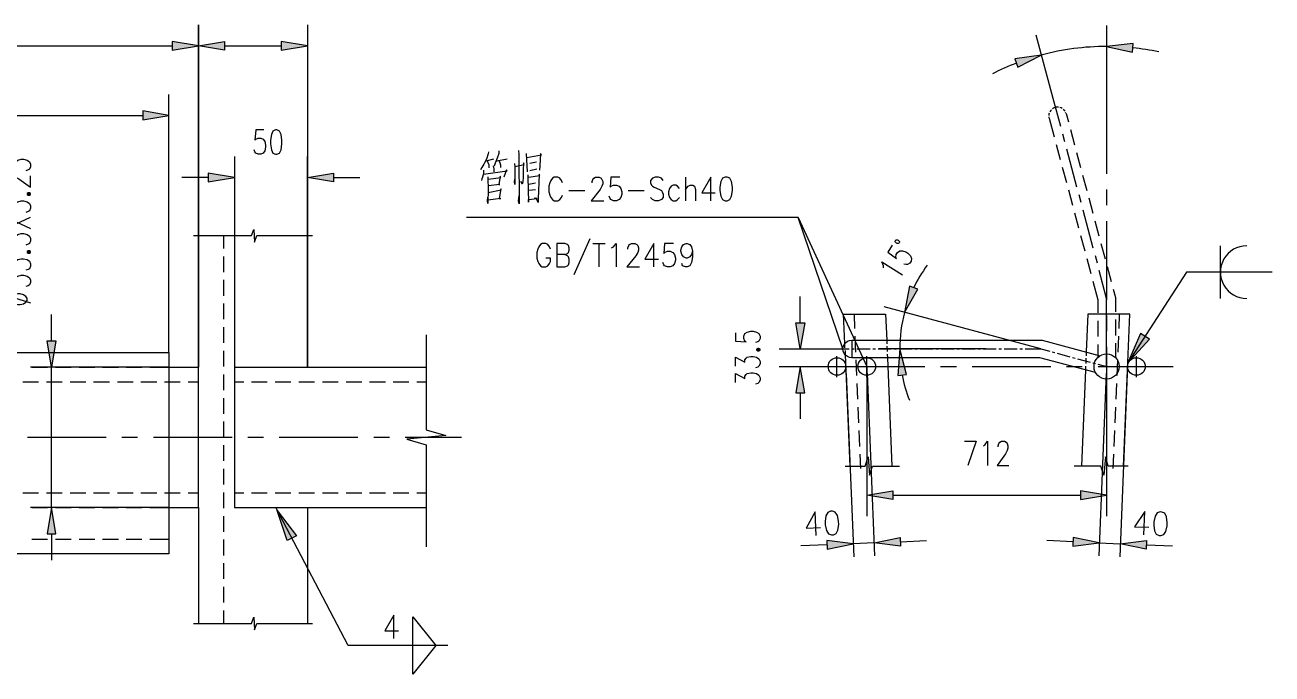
# Model space of a CAD drawing. Extents: x 148 to 221443, y -36682 to 6758.
# Drawn here: x 108135 to 110526, y -5947 to -4702 of the extents above; entities that cross this region are included whole.
import ezdxf

# ---------------------------------------------------------------- set-up
doc = ezdxf.new("R2010")
doc.units = 0
doc.header["$LTSCALE"] = 10
doc.header["$MEASUREMENT"] = 0
doc.layers.add('2（细实线）', color=3, linetype='Continuous', lineweight=20)

# ---------------------------------------------------------------- blocks, each defined once
blk = doc.blocks.new('6')
at = {"layer": '2（细实线）', "lineweight": -3}
for points in [[(13960.96, 9208.46), (13962.79, 9208.46), (13965.61, 9208.46), (13965.61, 9221.07), (13965.61, 9241.28), (13965.61, 9208.46), (13965.61, 9221.07)], [(13976.05, 9241.28), (13976.05, 9221.07), (13976.05, 9208.46), (13976.05, 9228.65)], [(13963.09, 9239.68), (13963.09, 9238.85), (13965.61, 9239.27), (13963.09, 9239.68)], [(13968.12, 9239.68), (13968.12, 9238.85), (13965.61, 9239.27), (13968.12, 9239.68)], [(13973.53, 9239.68), (13973.53, 9238.85), (13976.05, 9239.27), (13973.53, 9239.68)], [(13910.05, 9239.27), (13963.09, 9239.27)], [(13968.12, 9239.27), (13973.53, 9239.27)], [(13962.79, 9209.87), (13962.79, 9234.6)], [(13913.27, 9232.59), (13960.28, 9232.59)], [(13960.28, 9233.01), (13960.28, 9232.17), (13962.79, 9232.59), (13960.28, 9233.01)], [(13971.89, 9231.2), (13971.11, 9231.2), (13971.03, 9230.2), (13971.11, 9230.31), (13971.34, 9230.42), (13971.58, 9230.42), (13971.81, 9230.31), (13971.97, 9230.09), (13972.05, 9229.75), (13972.05, 9229.53), (13971.97, 9229.19), (13971.81, 9228.97), (13971.58, 9228.86), (13971.34, 9228.86), (13971.11, 9228.97), (13971.03, 9229.08), (13970.95, 9229.3)], [(13972.99, 9231.2), (13972.75, 9231.09), (13972.6, 9230.76), (13972.52, 9230.2), (13972.52, 9229.86), (13972.6, 9229.3), (13972.75, 9228.97), (13972.99, 9228.86), (13973.14, 9228.86), (13973.38, 9228.97), (13973.54, 9229.3), (13973.61, 9229.86), (13973.61, 9230.2), (13973.54, 9230.76), (13973.38, 9231.09), (13973.14, 9231.2), (13972.99, 9231.2)], [(13947.18, 9228.22), (13947.18, 9227.44), (13948.19, 9227.36), (13948.08, 9227.44), (13947.96, 9227.67), (13947.96, 9227.91), (13948.08, 9228.14), (13948.3, 9228.3), (13948.63, 9228.38), (13948.86, 9228.38), (13949.19, 9228.3), (13949.42, 9228.14), (13949.53, 9227.91), (13949.53, 9227.67), (13949.42, 9227.44), (13949.31, 9227.36), (13949.08, 9227.28)], [(13969.06, 9228.65), (13969.06, 9208.46), (13987.44, 9208.46)], [(13947.74, 9225.79), (13947.63, 9225.79), (13947.41, 9225.87), (13947.29, 9225.95), (13947.18, 9226.11), (13947.18, 9226.42), (13947.29, 9226.58), (13947.41, 9226.66), (13947.63, 9226.73), (13947.85, 9226.73), (13948.08, 9226.66), (13948.41, 9226.5), (13949.53, 9225.72), (13949.53, 9226.81)], [(13966.54, 9226.64), (13964.03, 9226.64)], [(13966.54, 9227.06), (13966.54, 9226.22), (13969.06, 9226.64), (13966.54, 9227.06)], [(13978.56, 9227.06), (13978.56, 9226.22), (13976.05, 9226.64), (13978.56, 9227.06)], [(13978.56, 9226.64), (13981.08, 9226.64)], [(13947.18, 9223.45), (13947.18, 9224.31), (13948.08, 9223.84), (13948.08, 9224.07), (13948.19, 9224.23), (13948.3, 9224.31), (13948.63, 9224.39), (13948.86, 9224.39), (13949.19, 9224.31), (13949.42, 9224.15), (13949.53, 9223.92), (13949.53, 9223.68), (13949.42, 9223.45), (13949.31, 9223.37), (13949.08, 9223.29)], [(13949.19, 9225.01), (13949.31, 9224.93), (13949.42, 9224.93), (13949.53, 9225.01), (13949.53, 9225.09), (13949.42, 9225.17), (13949.31, 9225.17), (13949.19, 9225.09), (13949.19, 9225.01)], [(13949.31, 9225.01), (13949.42, 9225.01), (13949.42, 9225.09), (13949.31, 9225.09), (13949.31, 9225.01)], [(13947.18, 9221.73), (13949.53, 9222.82)], [(13947.18, 9222.82), (13949.53, 9221.73)], [(13965.13, 9221.07), (13970.69, 9221.07), (13970.92, 9221.66), (13970.98, 9220.45), (13971.2, 9221.07), (13976.53, 9221.07)], [(13947.18, 9221.1), (13947.18, 9220.32), (13948.19, 9220.24), (13948.08, 9220.32), (13947.96, 9220.55), (13947.96, 9220.79), (13948.08, 9221.02), (13948.3, 9221.18), (13948.63, 9221.26), (13948.86, 9221.26), (13949.19, 9221.18), (13949.42, 9221.02), (13949.53, 9220.79), (13949.53, 9220.55), (13949.42, 9220.32), (13949.31, 9220.24), (13949.08, 9220.16)], [(13968.02, 9221.07), (13968.02, 9219.82)], [(13949.19, 9219.46), (13949.31, 9219.38), (13949.42, 9219.38), (13949.53, 9219.46), (13949.53, 9219.54), (13949.42, 9219.62), (13949.31, 9219.62), (13949.19, 9219.54), (13949.19, 9219.46)], [(13949.31, 9219.46), (13949.42, 9219.46), (13949.42, 9219.54), (13949.31, 9219.54), (13949.31, 9219.46)], [(13947.18, 9217.89), (13947.18, 9218.76), (13948.08, 9218.29), (13948.08, 9218.52), (13948.19, 9218.68), (13948.3, 9218.76), (13948.63, 9218.83), (13948.86, 9218.83), (13949.19, 9218.76), (13949.42, 9218.6), (13949.53, 9218.36), (13949.53, 9218.13), (13949.42, 9217.89), (13949.31, 9217.82), (13949.08, 9217.74)], [(13968.02, 9219.07), (13968.02, 9217.56)], [(13947.18, 9216.33), (13947.18, 9217.19), (13948.08, 9216.72), (13948.08, 9216.96), (13948.19, 9217.11), (13948.3, 9217.19), (13948.63, 9217.27), (13948.86, 9217.27), (13949.19, 9217.19), (13949.42, 9217.03), (13949.53, 9216.8), (13949.53, 9216.56), (13949.42, 9216.33), (13949.31, 9216.25), (13949.08, 9216.17)], [(13968.02, 9216.81), (13968.02, 9215.3)], [(13947.29, 9215.31), (13949.53, 9214.61)], [(13947.63, 9214.84), (13947.74, 9214.69), (13947.96, 9214.53), (13948.3, 9214.45), (13948.52, 9214.45), (13948.86, 9214.53), (13949.08, 9214.69), (13949.19, 9214.84), (13949.19, 9215.08), (13949.08, 9215.24), (13948.86, 9215.39), (13948.52, 9215.47), (13948.3, 9215.47), (13947.96, 9215.39), (13947.74, 9215.24), (13947.63, 9215.08), (13947.63, 9214.84)], [(13968.02, 9214.54), (13968.02, 9213.04)], [(13951.54, 9210.98), (13951.54, 9213.49)], [(13968.02, 9212.28), (13968.02, 9210.77)], [(13951.12, 9210.98), (13951.96, 9210.98), (13951.54, 9208.46), (13951.12, 9210.98)], [(13987.44, 9211.56), (13987.44, 9202.44), (13989.31, 9201.91), (13985.57, 9201.54), (13987.44, 9201.02), (13987.44, 9191.22)], [(13944.79, 9209.87), (13962.79, 9209.87), (13962.79, 9190.56), (13944.79, 9190.56)], [(13968.02, 9210.02), (13968.02, 9208.51)], [(13962.79, 9208.46), (13949.53, 9208.46)], [(13949.64, 9208.46), (13951.15, 9208.46)], [(13951.54, 9194.99), (13951.54, 9208.46)], [(13951.9, 9208.46), (13953.41, 9208.46)], [(13954.17, 9208.46), (13955.68, 9208.46)], [(13956.43, 9208.46), (13957.94, 9208.46)], [(13958.69, 9208.46), (13960.2, 9208.46)], [(13960.96, 9194.99), (13962.79, 9194.99), (13965.61, 9194.99), (13965.61, 9208.46)], [(13968.02, 9207.76), (13968.02, 9206.25)], [(13969.06, 9208.46), (13969.06, 9194.99), (13987.44, 9194.99)], [(13948.78, 9207.06), (13950.29, 9207.06)], [(13951.05, 9207.06), (13952.56, 9207.06)], [(13953.31, 9207.06), (13954.82, 9207.06)], [(13955.57, 9207.06), (13957.08, 9207.06)], [(13957.84, 9207.06), (13959.35, 9207.06)], [(13960.1, 9207.06), (13961.61, 9207.06)], [(13962.36, 9207.06), (13963.87, 9207.06)], [(13964.63, 9207.06), (13965.61, 9207.06)], [(13969.06, 9207.06), (13969.95, 9207.06)], [(13970.7, 9207.06), (13972.21, 9207.06)], [(13972.97, 9207.06), (13974.48, 9207.06)], [(13975.23, 9207.06), (13976.74, 9207.06)], [(13977.49, 9207.06), (13979, 9207.06)], [(13979.76, 9207.06), (13981.27, 9207.06)], [(13982.02, 9207.06), (13983.53, 9207.06)], [(13984.28, 9207.06), (13985.79, 9207.06)], [(13986.55, 9207.06), (13987.44, 9207.06)], [(13968.02, 9205.49), (13968.02, 9203.99)], [(13968.02, 9203.23), (13968.02, 9201.72)], [(13949.22, 9201.73), (13956.76, 9201.73)], [(13958.27, 9201.73), (13959.78, 9201.73)], [(13961.29, 9201.73), (13968.83, 9201.73)], [(13970.34, 9201.73), (13971.85, 9201.73)], [(13973.36, 9201.73), (13980.9, 9201.73)], [(13982.41, 9201.73), (13983.92, 9201.73)], [(13985.43, 9201.73), (13990.82, 9201.73)], [(13968.02, 9200.97), (13968.02, 9199.46)], [(13968.02, 9198.71), (13968.02, 9197.2)], [(13948.78, 9196.4), (13950.29, 9196.4)], [(13951.05, 9196.4), (13952.56, 9196.4)], [(13953.31, 9196.4), (13954.82, 9196.4)], [(13955.57, 9196.4), (13957.08, 9196.4)], [(13957.84, 9196.4), (13959.35, 9196.4)], [(13960.1, 9196.4), (13961.61, 9196.4)], [(13962.36, 9196.4), (13963.87, 9196.4)], [(13964.63, 9196.4), (13965.61, 9196.4)], [(13968.02, 9196.44), (13968.02, 9194.93)], [(13969.06, 9196.4), (13969.95, 9196.4)], [(13970.7, 9196.4), (13972.21, 9196.4)], [(13972.97, 9196.4), (13974.48, 9196.4)], [(13975.23, 9196.4), (13976.74, 9196.4)], [(13977.49, 9196.4), (13979, 9196.4)], [(13979.76, 9196.4), (13981.27, 9196.4)], [(13982.02, 9196.4), (13983.53, 9196.4)], [(13984.28, 9196.4), (13985.79, 9196.4)], [(13986.55, 9196.4), (13987.44, 9196.4)], [(13962.79, 9194.99), (13949.53, 9194.99)], [(13949.64, 9194.99), (13951.15, 9194.99)], [(13951.12, 9192.47), (13951.96, 9192.47), (13951.54, 9194.99), (13951.12, 9192.47)], [(13951.9, 9194.99), (13953.41, 9194.99)], [(13954.17, 9194.99), (13955.68, 9194.99)], [(13956.43, 9194.99), (13957.94, 9194.99)], [(13958.69, 9194.99), (13960.2, 9194.99)], [(13965.61, 9194.99), (13965.61, 9183.89)], [(13968.02, 9194.18), (13968.02, 9192.67)], [(13989.5, 9181.78), (13979.96, 9181.78), (13973.03, 9194.99)], [(13975.01, 9192.28), (13974.12, 9191.82), (13973.17, 9194.72), (13975.01, 9192.28)], [(13976.05, 9194.99), (13976.05, 9183.84)], [(13949.64, 9191.97), (13951.15, 9191.97)], [(13951.54, 9192.47), (13951.54, 9189.96)], [(13951.9, 9191.97), (13953.41, 9191.97)], [(13954.17, 9191.97), (13955.68, 9191.97)], [(13956.43, 9191.97), (13957.94, 9191.97)], [(13958.69, 9191.97), (13960.2, 9191.97)], [(13960.96, 9191.97), (13962.79, 9191.97)], [(13968.02, 9191.92), (13968.02, 9190.41)], [(13968.02, 9189.65), (13968.02, 9188.15)], [(13968.02, 9187.39), (13968.02, 9185.88)], [(13968.02, 9185.13), (13968.02, 9183.89)], [(13984.35, 9182.43), (13984.35, 9184.69), (13983.49, 9183.18), (13984.78, 9183.18)], [(13965.13, 9183.89), (13970.69, 9183.89), (13970.92, 9184.48), (13970.98, 9183.27), (13971.2, 9183.88), (13976.53, 9183.88)]]:
    blk.add_lwpolyline(points, dxfattribs=at)
blk.add_lwpolyline([(13988.37, 9181.78), (13986.17, 9179.03), (13986.17, 9181.78), (13986.17, 9184.52)], close=True, dxfattribs=at)
at = {"layer": '2（细实线）', "transparency": 33554559}
for points in [[(13963.09, 9239.68), (13963.09, 9238.85), (13963.09, 9239.68), (13965.61, 9239.27)], [(13968.12, 9239.68), (13968.12, 9238.85), (13968.12, 9239.68), (13965.61, 9239.27)], [(13973.53, 9239.68), (13973.53, 9238.85), (13973.53, 9239.68), (13976.05, 9239.27)], [(13960.28, 9233.01), (13960.28, 9232.17), (13960.28, 9233.01), (13962.79, 9232.59)], [(13966.54, 9227.06), (13966.54, 9226.22), (13966.54, 9227.06), (13969.06, 9226.64)], [(13978.56, 9227.06), (13978.56, 9226.22), (13978.56, 9227.06), (13976.05, 9226.64)], [(13951.12, 9210.98), (13951.96, 9210.98), (13951.12, 9210.98), (13951.54, 9208.46)], [(13951.12, 9192.47), (13951.96, 9192.47), (13951.12, 9192.47), (13951.54, 9194.99)], [(13975.01, 9192.28), (13974.12, 9191.82), (13975.01, 9192.28), (13973.17, 9194.72)]]:
    blk.add_solid(points, dxfattribs=at)

msp = doc.modelspace()

# ---------------------------------------------------------------- linework, layer by layer
at = {"layer": '2（细实线）', "lineweight": -3}
for points in [[(110208.4115, -4703.3173), (110208.4115, -4845.1563), (110208.4115, -4987.746)], [(110072.8402, -4721.1616), (110105.3805, -4842.5697), (110119.7982, -4896.3605)], [(110258.2003, -4754.5283), (110259.0743, -4737.79), (110208.4115, -4743.5444), (110258.2003, -4754.5283)], [(110032.8292, -4767.569), (110038.0025, -4783.512), (110083.2552, -4760.0172), (110032.8292, -4767.569)], [(110130.8065, -4872.3548), (110135.0765, -4888.2868)], [(110098.2564, -4881.0737), (110107.8097, -4916.7213)], [(110123.7008, -4910.9315), (110127.6046, -4925.5018)], [(110138.9815, -4902.8583), (110146.7928, -4932.0002)], [(109023.6605, -4945.4279), (109023.1185, -4949.618), (109019.8482, -4959.6741), (109015.4879, -4968.0549), (109014.9447, -4968.8923), (109011.13, -4975.5982), (109008.4054, -4979.7877)], [(109043.8216, -4943.7513), (109043.8216, -4948.7794), (109040.5514, -4957.9987), (109036.7379, -4967.2163), (109034.5565, -4973.0836)], [(109081.4168, -4942.9133), (109081.9613, -4950.4554), (109082.5069, -5045.1551), (109081.4168, -5039.2896), (109082.5069, -5029.2329)], [(110111.7135, -4931.2922), (110119.526, -4960.434)], [(110131.5108, -4940.0733), (110151.0372, -5012.9273)], [(110150.6954, -4946.5711), (110158.5055, -4975.713)], [(109019.3026, -4963.0274), (109034.0145, -4958.8361)], [(109021.4815, -4963.0274), (109024.2074, -4970.5689), (109024.2074, -4976.435)], [(109039.4625, -4963.0274), (109059.6212, -4958.8361)], [(109044.3673, -4963.0274), (109046.545, -4970.5689), (109046.545, -4975.5982)], [(109073.7862, -4968.0549), (109074.3331, -4974.7596), (109074.3331, -4997.3865), (109074.3331, -5008.2813), (109073.7862, -5003.2526), (109074.3331, -4998.2246)], [(109074.3331, -4973.921), (109092.314, -4969.7303), (109090.6771, -4966.3789), (109090.1363, -4980.6257), (109090.1363, -4994.0339), (109089.5894, -5003.2526), (109088.4994, -5007.4427), (109085.7747, -5002.4146), (109088.4994, -5006.6059)], [(109096.1275, -4948.7794), (109097.762, -4983.9777)], [(109097.2164, -4956.3209), (109125.0057, -4951.294), (109123.37, -4948.7794), (109122.2811, -4972.2449), (109121.191, -4980.6257)], [(109115.7418, -4965.5408), (109103.2113, -4968.0549)], [(109013.8546, -4980.6257), (109013.8546, -4986.4918), (109013.3077, -4989.8444), (109012.2176, -4994.0339), (109011.13, -4997.3865), (109010.0399, -5000.7386)], [(109013.8546, -4988.1678), (109059.6212, -4982.3017), (109057.9867, -4979.7877), (109053.0843, -4994.0339)], [(109022.5716, -4993.1965), (109022.5716, -4997.3865), (109023.1185, -5016.6614), (109022.5716, -5044.3177), (109022.0272, -5039.2896), (109022.5716, -5032.5849)], [(109023.6605, -4998.2246), (109047.0907, -4994.8725), (109045.9994, -4992.3585), (109043.2772, -5008.2813), (109045.4549, -5008.2813), (109023.1185, -5010.7947)], [(109032.3775, -4972.2449), (109034.0145, -4978.1123), (109034.0145, -4983.9777)], [(109099.3966, -4989.8444), (109099.3966, -4994.0339), (109100.4867, -5041.8037), (109100.4867, -5036.775), (109116.8319, -5035.0977), (109114.1085, -5034.2609), (109111.3839, -5035.0977)], [(109100.4867, -4994.0339), (109122.2811, -4990.6831), (109120.6453, -4988.1678), (109119.012, -5035.9364), (109119.012, -5042.6411), (109115.1974, -5034.2609)], [(109102.6668, -4981.4637), (109116.2874, -4978.1123)], [(109165.3328, -5004.8798), (109163.608, -5000.5695), (109160.1583, -4996.2598), (109156.711, -4994.1041), (109149.814, -4994.1041), (109146.3643, -4996.2598), (109142.9159, -5000.5695), (109141.1922, -5004.8798), (109139.4674, -5011.3447), (109139.4674, -5022.1192), (109141.1922, -5028.5853), (109142.9159, -5032.8944), (109146.3643, -5037.2041), (109149.814, -5039.3592), (109156.711, -5039.3592), (109160.1583, -5037.2041), (109163.608, -5032.8944), (109165.3328, -5028.5853)], [(109222.2384, -5004.8798), (109222.2384, -5002.7247), (109223.9632, -4998.4144), (109225.6869, -4996.2598), (109229.1353, -4994.1041), (109236.0311, -4994.1041), (109239.482, -4996.2598), (109241.2057, -4998.4144), (109242.9293, -5002.7247), (109242.9293, -5007.0338), (109241.2057, -5011.3447), (109237.7572, -5017.8095), (109220.5135, -5039.3592), (109244.6541, -5039.3592)], [(109275.693, -4994.1041), (109258.4505, -4994.1041), (109256.7257, -5013.4992), (109258.4505, -5011.3447), (109263.6226, -5009.1889), (109268.7972, -5009.1889), (109273.9693, -5011.3447), (109277.4166, -5015.6544), (109279.1427, -5022.1192), (109279.1427, -5026.4295), (109277.4166, -5032.8944), (109273.9693, -5037.2041), (109268.7972, -5039.3592), (109263.6226, -5039.3592), (109258.4505, -5037.2041), (109256.7257, -5035.0495), (109255.0008, -5030.7392)], [(109358.4627, -5000.5695), (109355.0155, -4996.2598), (109349.8409, -4994.1041), (109342.9452, -4994.1041), (109337.7718, -4996.2598), (109334.3221, -5000.5695), (109334.3221, -5004.8798), (109336.0482, -5009.1889), (109337.7718, -5011.3447), (109341.2203, -5013.4992), (109351.5645, -5017.8095), (109355.0155, -5019.9647), (109356.7403, -5022.1192), (109358.4627, -5026.4295), (109358.4627, -5032.8944), (109355.0155, -5037.2041), (109349.8409, -5039.3592), (109342.9452, -5039.3592), (109337.7718, -5037.2041), (109334.3221, -5032.8944)], [(109401.5731, -4994.1041), (109401.5731, -5039.3592)], [(109449.8556, -5039.3592), (109449.8556, -4994.1041), (109432.6107, -5024.275), (109458.4786, -5024.275)], [(109477.4471, -4994.1041), (109472.2738, -4996.2598), (109468.8253, -5002.7247), (109467.0992, -5013.4992), (109467.0992, -5019.9647), (109468.8253, -5030.7392), (109472.2738, -5037.2041), (109477.4471, -5039.3592), (109480.8956, -5039.3592), (109486.0689, -5037.2041), (109489.5174, -5030.7392), (109491.2423, -5019.9647), (109491.2423, -5013.4992), (109489.5174, -5002.7247), (109486.0689, -4996.2598), (109480.8956, -4994.1041), (109477.4471, -4994.1041)], [(110123.431, -4975.0043), (110131.2423, -5004.1468)], [(110162.4117, -4990.2839), (110170.223, -5019.4251)], [(109023.1185, -5023.3662), (109048.1807, -5018.3375), (109047.0907, -5016.6614), (109044.3673, -5035.0977), (109047.0907, -5035.0977), (109022.5716, -5038.4516)], [(109101.0323, -5007.4427), (109113.5628, -5004.9293)], [(109113.5628, -5018.3375), (109101.0323, -5020.0129)], [(109389.504, -5015.6544), (109386.0518, -5011.3447), (109382.6046, -5009.1889), (109377.4325, -5009.1889), (109373.984, -5011.3447), (109370.5355, -5015.6544), (109368.8094, -5022.1192), (109368.8094, -5026.4295), (109370.5355, -5032.8944), (109373.984, -5037.2041), (109377.4325, -5039.3592), (109382.6046, -5039.3592), (109386.0518, -5037.2041), (109389.504, -5032.8944)], [(109401.5731, -5017.8095), (109406.7464, -5011.3447), (109410.1961, -5009.1889), (109415.3682, -5009.1889), (109418.8167, -5011.3447), (109420.5428, -5017.8095), (109420.5428, -5039.3592)], [(110135.1461, -5018.7177), (110142.9549, -5047.8596)], [(110208.4115, -5017.9157), (110208.4115, -5048.0848)], [(109177.4032, -5019.9647), (109208.4432, -5019.9647)], [(109291.2118, -5019.9647), (109322.253, -5019.9647)], [(110154.9434, -5027.4982), (110158.8485, -5042.0692)], [(110174.1268, -5033.9967), (110181.9381, -5063.1379)], [(110146.8624, -5062.4299), (110154.6712, -5091.5717)], [(110162.7511, -5056.6401), (110182.2786, -5129.4941)], [(109703.077, -5323.4748), (109617.1554, -5071.7677), (108981.4046, -5071.7677)], [(109617.1554, -5071.7677), (109748.7179, -5357.165)], [(110185.8431, -5077.7088), (110193.6544, -5106.8507)], [(110208.4115, -5078.2551), (110208.4115, -5229.1035)], [(109218.2564, -5112.4885), (109187.2176, -5181.4497)], [(110158.5763, -5106.1427), (110166.3875, -5135.2839)], [(109142.3849, -5131.8848), (109140.6576, -5127.5733), (109137.2115, -5123.2648), (109133.7618, -5121.1091), (109126.8648, -5121.1091), (109123.4151, -5123.2648), (109119.9666, -5127.5733), (109118.2418, -5131.8848), (109116.5182, -5138.3497), (109116.5182, -5149.1242), (109118.2418, -5155.5891), (109119.9666, -5159.8988), (109123.4151, -5164.2091), (109126.8648, -5166.3642), (109133.7618, -5166.3642), (109137.2115, -5164.2091), (109140.6576, -5159.8988), (109142.3849, -5155.5891), (109142.3849, -5149.1242), (109133.7618, -5149.1242)], [(109169.9752, -5142.6594), (109175.1461, -5140.5042), (109176.8734, -5138.3497), (109178.5958, -5134.0394), (109178.5958, -5129.7291), (109176.8734, -5125.4188), (109175.1461, -5123.2648), (109169.9752, -5121.1091), (109154.4539, -5121.1091), (109154.4539, -5166.3642), (109169.9752, -5166.3642), (109175.1461, -5164.2091), (109176.8734, -5162.0551), (109178.5958, -5157.7442), (109178.5958, -5151.2788), (109176.8734, -5146.9703), (109175.1461, -5144.8145), (109169.9752, -5142.6594), (109154.4539, -5142.6594)], [(109223.4286, -5121.1091), (109247.5716, -5121.1091)], [(109235.5001, -5121.1091), (109235.5001, -5166.3642)], [(109259.6432, -5129.7291), (109263.0904, -5127.5733), (109268.2638, -5121.1091), (109268.2638, -5166.3642)], [(109290.6807, -5131.8848), (109290.6807, -5129.7291), (109292.4068, -5125.4188), (109294.1305, -5123.2648), (109297.5777, -5121.1091), (109304.4747, -5121.1091), (109307.9244, -5123.2648), (109309.648, -5125.4188), (109311.3741, -5129.7291), (109311.3741, -5134.0394), (109309.648, -5138.3497), (109306.1995, -5144.8145), (109288.9559, -5166.3642), (109313.0977, -5166.3642)], [(109340.6881, -5166.3642), (109340.6881, -5121.1091), (109323.4444, -5151.2788), (109349.3099, -5151.2788)], [(109378.6239, -5121.1091), (109361.3814, -5121.1091), (109359.6578, -5140.5042), (109361.3814, -5138.3497), (109366.5548, -5136.1939), (109371.7257, -5136.1939), (109376.9002, -5138.3497), (109380.3487, -5142.6594), (109382.0736, -5149.1242), (109382.0736, -5153.4339), (109380.3487, -5159.8988), (109376.9002, -5164.2091), (109371.7257, -5166.3642), (109366.5548, -5166.3642), (109361.3814, -5164.2091), (109359.6578, -5162.0551), (109357.9317, -5157.7442)], [(109414.8372, -5136.1939), (109413.1112, -5142.6594), (109409.6639, -5146.9703), (109404.4906, -5149.1242), (109402.7657, -5149.1242), (109397.5936, -5146.9703), (109394.1451, -5142.6594), (109392.4203, -5136.1939), (109392.4203, -5134.0394), (109394.1451, -5127.5733), (109397.5936, -5123.2648), (109402.7657, -5121.1091), (109404.4906, -5121.1091), (109409.6639, -5123.2648), (109413.1112, -5127.5733), (109414.8372, -5136.1939), (109414.8372, -5146.9703), (109413.1112, -5157.7442), (109409.6639, -5164.2091), (109404.4906, -5166.3642), (109401.0433, -5166.3642), (109395.8687, -5164.2091), (109394.1451, -5159.8988)], [(109797.6998, -5124.6094), (109789.3307, -5137.8266), (109805.4903, -5149.9073), (109804.4405, -5147.3896), (109805.0606, -5142.2297), (109807.5728, -5138.2648), (109811.9698, -5135.4932), (109817.4239, -5135.2418), (109823.9266, -5137.5056), (109827.7047, -5139.8969), (109832.5326, -5144.8041), (109834.6358, -5149.8383), (109834.0157, -5154.9989), (109831.5047, -5158.9649), (109827.1041, -5161.7347), (109824.3783, -5161.8604), (109819.764, -5160.7923)], [(110197.5582, -5121.4222), (110205.3695, -5150.5634)], [(110426.495, -5226.7176), (110426.495, -5126.0572)], [(109780.9823, -5167.7222), (109780.7686, -5163.8837), (109777.6119, -5156.3312), (109817.275, -5181.4338)], [(110170.2926, -5149.8554), (110178.1038, -5178.9973)], [(110186.1837, -5144.0656), (110190.0899, -5158.6365)], [(110191.6817, -5352.6832), (110208.4115, -5357.165), (110208.4115, -5226.9984), (110193.9937, -5173.2069)], [(110209.2733, -5165.1337), (110217.0846, -5194.2756)], [(110525.5355, -5176.2128), (110361.7, -5176.2128), (110249.3502, -5350.0745)], [(109846.4608, -5209.1761), (109830.7393, -5203.3533), (109821.1287, -5253.4168), (109846.4608, -5209.1761)], [(110182.0077, -5193.5676), (110191.5621, -5229.2158), (110191.5621, -5254.3775)], [(110220.9896, -5208.8465), (110225.2608, -5224.7803), (110225.2608, -5252.1601)], [(109621.3729, -5273.1922), (109621.3729, -5222.909)], [(109706.9613, -5321.4985), (109706.6146, -5313.1501), (109704.2599, -5256.5992), (109784.7994, -5256.5992), (109786.8831, -5306.6303), (109787.1676, -5313.4351)], [(109724.3941, -5256.5992), (109725.5416, -5284.1474)], [(110082.651, -5323.4748), (109782.2616, -5243.0048)], [(110240.7284, -5548.2197), (110252.867, -5256.5992), (110172.3275, -5256.5992), (110169.3014, -5329.2487), (110169.0023, -5336.4478)], [(110232.7328, -5256.5992), (110231.5877, -5284.1474)], [(109612.9903, -5273.1922), (109629.7542, -5273.1922), (109621.3729, -5323.4748), (109612.9903, -5273.1922)], [(110191.5621, -5269.463), (110191.5621, -5299.6333)], [(110208.4115, -5259.2725), (110208.4115, -5289.4428)], [(110225.2608, -5267.2443), (110225.2608, -5297.4134)], [(109497.3116, -5292.6075), (109497.3116, -5308.2508), (109517.4288, -5309.8145), (109515.1961, -5308.2508), (109512.9598, -5303.5572), (109512.9598, -5298.8642), (109515.1961, -5294.1712), (109519.6639, -5291.0426), (109526.3704, -5289.4782), (109530.8419, -5289.4782), (109537.5472, -5291.0426), (109542.0174, -5294.1712), (109544.2537, -5298.8642), (109544.2537, -5303.5572), (109542.0174, -5308.2508), (109539.7835, -5309.8145), (109535.3121, -5311.3789)], [(109726.1678, -5299.2182), (109727.4239, -5329.3629)], [(110230.9578, -5299.2182), (110229.7042, -5329.3629)], [(110290.5489, -5304.8499), (110273.6507, -5293.9356), (110249.3502, -5350.0745), (110290.5489, -5304.8499)], [(109537.5472, -5325.4578), (109539.7835, -5327.0222), (109542.0174, -5327.0222), (109544.2537, -5325.4578), (109544.2537, -5323.8941), (109542.0174, -5322.3304), (109539.7835, -5322.3304), (109537.5472, -5323.8941), (109537.5472, -5325.4578)], [(109539.7835, -5325.4578), (109542.0174, -5325.4578), (109542.0174, -5323.8941), (109539.7835, -5323.8941), (109539.7835, -5325.4578)], [(109581.1361, -5323.4748), (109684.5662, -5323.4748), (109715.1229, -5323.4748)], [(109707.1688, -5326.5223), (109707.5155, -5334.8701), (109716.401, -5548.2197)], [(109719.9276, -5306.6303), (109719.9276, -5340.3199)], [(109720.1522, -5323.4748), (109725.1815, -5323.4748)], [(109730.212, -5323.4748), (109755.3585, -5323.4748)], [(109760.3878, -5323.4748), (109765.4171, -5323.4748)], [(109770.4464, -5323.4748), (109795.5941, -5323.4748)], [(109976.9588, -5323.4748), (109771.6634, -5323.4748)], [(109787.3751, -5318.4595), (109787.7938, -5328.5078)], [(109800.6234, -5323.4748), (109805.6539, -5323.4748)], [(109808.2259, -5374.3195), (109824.9178, -5372.7619), (109811.9002, -5323.4748), (109808.2259, -5374.3195)], [(109810.682, -5323.4748), (109835.8309, -5323.4748)], [(109840.8602, -5323.4748), (109845.8895, -5323.4748)], [(109850.9188, -5323.4748), (109876.0653, -5323.4748)], [(109881.0958, -5323.4748), (109886.1251, -5323.4748)], [(109891.1519, -5323.4748), (109916.3009, -5323.4748)], [(109921.3302, -5323.4748), (109926.3595, -5323.4748)], [(109931.3888, -5323.4748), (109956.5365, -5323.4748)], [(109961.567, -5323.4748), (109966.5951, -5323.4748)], [(109971.6244, -5323.4748), (109996.7721, -5323.4748)], [(110001.8026, -5323.4748), (110006.8319, -5323.4748)], [(110011.8612, -5323.4748), (110037.0101, -5323.4748)], [(110042.037, -5323.4748), (110047.0662, -5323.4748)], [(110052.0968, -5323.4748), (110082.651, -5323.4748), (110099.3795, -5327.9566)], [(110104.2367, -5329.2573), (110109.0963, -5330.5592)], [(110191.5621, -5314.7163), (110191.5621, -5339.878)], [(110208.4115, -5319.6131), (110208.4115, -5462.2022)], [(110225.2608, -5312.4989), (110225.2608, -5339.878)], [(109497.3116, -5356.7451), (109497.3116, -5339.5374), (109515.1961, -5348.924), (109515.1961, -5344.2304), (109517.4288, -5341.1018), (109519.6639, -5339.5374), (109526.3704, -5337.9743), (109530.8419, -5337.9743), (109537.5472, -5339.5374), (109542.0174, -5342.6661), (109544.2537, -5347.3591), (109544.2537, -5352.0527), (109542.0174, -5356.7451), (109539.7835, -5358.3106), (109535.3121, -5359.875)], [(109691.5975, -5377.7161), (109691.5975, -5337.4152)], [(109728.0501, -5344.4343), (109729.3062, -5374.5783)], [(109748.7179, -5377.7161), (109748.7179, -5337.4152)], [(109788.0037, -5333.531), (109788.2857, -5340.3364), (109796.943, -5548.2197)], [(110113.9535, -5331.861), (110138.243, -5338.368)], [(110143.1014, -5339.6693), (110147.9598, -5340.9699)], [(110152.817, -5342.2724), (110177.109, -5348.78)], [(110168.7948, -5341.471), (110168.3773, -5351.5192)], [(110181.9649, -5350.0806), (110186.8258, -5351.3813)], [(110229.0767, -5344.4343), (110227.8219, -5374.5783)], [(110265.5306, -5377.7161), (110265.5306, -5337.4152)], [(109497.3116, -5388.0323), (109497.3116, -5370.8234), (109515.1961, -5380.21), (109515.1961, -5375.5177), (109517.4288, -5372.389), (109519.6639, -5370.8234), (109526.3704, -5369.2609), (109530.8419, -5369.2609), (109537.5472, -5370.8234), (109542.0174, -5373.9539), (109544.2537, -5378.6463), (109544.2537, -5383.3399), (109542.0174, -5388.0323), (109539.7835, -5389.5966), (109535.3121, -5391.1616)], [(109581.1361, -5357.165), (109716.0787, -5357.165), (109860.0948, -5357.165)], [(109612.9903, -5407.4476), (109629.7542, -5407.4476), (109621.3729, -5357.165), (109612.9903, -5407.4476)], [(109708.4469, -5357.165), (109788.9876, -5357.165)], [(109709.0365, -5371.3972), (109723.6373, -5722.0386)], [(109748.7179, -5357.566), (109748.7179, -5644.275)], [(109749.2391, -5369.7248), (109763.8399, -5720.3657)], [(109890.2718, -5357.165), (109920.4488, -5357.165)], [(109950.627, -5357.165), (110101.5096, -5357.165)], [(110131.6866, -5357.165), (110161.8636, -5357.165)], [(110168.1661, -5356.5443), (110167.8658, -5363.7427), (110160.1864, -5548.2197)], [(110192.0382, -5357.165), (110336.0555, -5357.165)], [(110207.889, -5369.7248), (110193.2894, -5720.3657)], [(110248.088, -5371.3972), (110233.4908, -5722.0386)], [(109729.9337, -5389.6503), (109731.1886, -5419.7926)], [(110208.4115, -5381.3001), (110208.4115, -5644.275)], [(110227.1932, -5389.6503), (110225.9395, -5419.7926)], [(109621.3729, -5407.4476), (109621.3729, -5457.7308)], [(109731.816, -5434.8658), (109733.0697, -5465.0086)], [(110225.3121, -5434.8658), (110224.056, -5465.0086)], [(109733.6983, -5480.0819), (109734.952, -5510.2247)], [(110223.4286, -5480.0819), (110222.1749, -5510.2247)], [(109936.3155, -5500.1313), (109958.2235, -5500.1313), (109942.5753, -5547.0618)], [(109972.3055, -5509.0699), (109975.4342, -5506.8348), (109980.129, -5500.1313), (109980.129, -5547.0618)], [(110000.4696, -5511.3044), (110000.4696, -5509.0699), (110002.0345, -5504.6003), (110003.5995, -5502.3664), (110006.7281, -5500.1313), (110012.9879, -5500.1313), (110016.1178, -5502.3664), (110017.6827, -5504.6003), (110019.2464, -5509.0699), (110019.2464, -5513.5407), (110017.6827, -5518.0097), (110014.5528, -5524.7138), (109998.9046, -5547.0618), (110020.8126, -5547.0618)], [(109707.4203, -5548.2197), (109745.4293, -5548.2197), (109751.13, -5530.1783), (109753.9828, -5565.3132), (109759.6834, -5548.2197), (109811.1654, -5548.2197)], [(109735.5807, -5525.2961), (109736.7281, -5552.8443)], [(110249.7078, -5548.2197), (110211.6976, -5548.2197), (110205.9945, -5530.1783), (110203.1453, -5565.3132), (110197.441, -5548.2197), (110145.9615, -5548.2197)], [(110221.545, -5525.2961), (110220.3975, -5552.8443)], [(109799.0096, -5595.6684), (109799.0096, -5612.4293), (109748.7179, -5604.0491), (109799.0096, -5595.6684)], [(109799.0096, -5604.0491), (110158.1161, -5604.0491)], [(110158.1161, -5595.6684), (110158.1161, -5612.4293), (110208.4115, -5604.0491), (110158.1161, -5595.6684)], [(109651.8014, -5681.1457), (109649.9203, -5635.9302), (109632.8695, -5666.8366), (109660.3292, -5665.6928)], [(109679.2098, -5634.7114), (109673.8057, -5637.0924), (109670.4159, -5643.7043), (109669.0328, -5654.5466), (109669.3026, -5661.0059), (109671.5816, -5671.695), (109675.5111, -5678.0018), (109681.0933, -5679.9268), (109684.7542, -5679.7742), (109690.1558, -5677.3927), (109693.547, -5670.7813), (109694.9288, -5659.939), (109694.6615, -5653.4797), (109692.3824, -5642.7912), (109688.4517, -5636.4832), (109682.8707, -5634.5588), (109679.2098, -5634.7114)], [(110279.6969, -5680.0794), (110281.5792, -5634.8634), (110262.0186, -5664.2451), (110289.4759, -5665.3889)], [(110310.8687, -5636.0828), (110305.2877, -5638.0073), (110301.3558, -5644.314), (110299.0767, -5655.0037), (110298.8082, -5661.4637), (110300.1912, -5672.3041), (110303.5836, -5678.9161), (110308.9864, -5681.2983), (110312.6473, -5681.4503), (110318.2284, -5679.5264), (110322.1578, -5673.2185), (110324.4369, -5662.5294), (110324.7054, -5656.0712), (110323.3236, -5645.2283), (110319.9312, -5638.617), (110314.5296, -5636.2348), (110310.8687, -5636.0828)], [(109812.6925, -5684.7816), (109813.3907, -5701.5284), (109762.7926, -5695.246), (109812.6925, -5684.7816)], [(110144.432, -5684.7816), (110143.7349, -5701.5284), (110194.3355, -5695.246), (110144.432, -5684.7816)], [(109672.3409, -5699.0101), (109622.0907, -5701.1018)], [(109671.9918, -5690.6367), (109672.6876, -5707.3841), (109722.5911, -5696.919), (109671.9918, -5690.6367)], [(109762.7926, -5695.246), (109722.5911, -5696.919)], [(109813.0416, -5693.155), (109863.2955, -5691.0633)], [(110144.0841, -5693.155), (110093.8326, -5691.0633)], [(110194.3355, -5695.246), (110234.537, -5696.919)], [(110285.1363, -5690.6367), (110284.4381, -5707.3841), (110234.537, -5696.919), (110285.1363, -5690.6367)], [(110284.7872, -5699.0101), (110335.0374, -5701.1018)]]:
    msp.add_lwpolyline(points, dxfattribs=at)
msp.add_lwpolyline([(110187.3482, -5368.9613), (110080.4329, -5340.3199), (109719.9276, -5340.3199, -1.000344222), (109719.9276, -5306.6303), (110084.869, -5306.6303), (110196.0726, -5336.4197)], format="xyb", dxfattribs=at)
for centre, radius in [((109691.5981, -5357.165), 16.8488), ((109748.716, -5357.165), 16.8488), ((110208.4121, -5357.165), 24.1412), ((110265.5294, -5357.165), 16.8481)]:
    msp.add_circle(centre, radius, dxfattribs=at)
for centre, radius, start, end in [((110208.4094, -5227.2189), 483.6746, 89.9997579, 104.9963231), ((110208.4352, -5227.0057), 483.4609, 78.0764748, 84.0395793), ((110208.4705, -5227.3637), 483.83, 110.9572564, 116.9157599), ((110114.517, -4876.7142), 16.8346, 160.571901, 177.6844667), ((110114.5235, -4876.7121), 16.84, 134.9250598, 152.0305277), ((110114.5175, -4876.6956), 16.8231, 109.2562272, 126.3837352), ((110114.5279, -4876.6935), 16.8245, 83.599838, 100.7281107), ((110114.5307, -4876.7263), 16.8575, 57.9797115, 75.0732481), ((110114.5635, -4876.6905), 16.8072, 32.2980172, 49.4435517), ((110114.4727, -4876.7322), 16.9104, 15.0045618, 23.730755), ((110114.4416, -4876.7324), 16.7571, 186.2097991, 195.0128072), ((110477.0302, -5176.2128), 50.5341, 89.9868531, 270.0131469), ((110082.8188, -5323.6409), 270.9626, 143.6819261, 154.3304513), ((110082.4671, -5323.4737), 270.5669, 164.9934951, 180.0002248), ((110082.4134, -5323.5037), 270.5094, 190.6594386, 201.3253535)]:
    msp.add_arc(centre, radius, start, end, dxfattribs=at)
msp.add_open_spline([(109803.5592, -5115.3577), (109802.6339, -5116.8177), (109803.5763, -5119.0711), (109805.6624, -5120.3919), (109807.7486, -5121.7121), (109810.1888, -5121.5992), (109811.1129, -5120.1392), (109812.0382, -5118.6793), (109811.0958, -5116.4259), (109809.0096, -5115.1051), (109806.9234, -5113.7849), (109804.4832, -5113.8978), (109803.5592, -5115.3577)], degree=3, knots=[0, 0, 0, 0, 1, 1, 1, 2, 2, 2, 3, 3, 3, 4, 4, 4, 4], dxfattribs=at)
at = {"layer": '2（细实线）', "transparency": 33554559}
for points in [[(110258.2003, -4754.5283), (110259.0743, -4737.79), (110258.2003, -4754.5283), (110208.4115, -4743.5444)], [(110032.8292, -4767.569), (110038.0025, -4783.512), (110032.8292, -4767.569), (110083.2552, -4760.0172)], [(109846.4608, -5209.1761), (109830.7393, -5203.3533), (109846.4608, -5209.1761), (109821.1287, -5253.4168)], [(109612.9903, -5273.1922), (109629.7542, -5273.1922), (109612.9903, -5273.1922), (109621.3729, -5323.4748)], [(110290.5489, -5304.8499), (110273.6507, -5293.9356), (110290.5489, -5304.8499), (110249.3502, -5350.0745)], [(109808.2259, -5374.3195), (109824.9178, -5372.7619), (109808.2259, -5374.3195), (109811.9002, -5323.4748)], [(109612.9903, -5407.4476), (109629.7542, -5407.4476), (109612.9903, -5407.4476), (109621.3729, -5357.165)], [(109799.0096, -5595.6684), (109799.0096, -5612.4293), (109799.0096, -5595.6684), (109748.7179, -5604.0491)], [(110158.1161, -5595.6684), (110158.1161, -5612.4293), (110158.1161, -5595.6684), (110208.4115, -5604.0491)], [(109812.6925, -5684.7816), (109813.3907, -5701.5284), (109812.6925, -5684.7816), (109762.7926, -5695.246)], [(110144.432, -5684.7816), (110143.7349, -5701.5284), (110144.432, -5684.7816), (110194.3355, -5695.246)], [(109671.9918, -5690.6367), (109672.6876, -5707.3841), (109671.9918, -5690.6367), (109722.5911, -5696.919)], [(110285.1363, -5690.6367), (110284.4381, -5707.3841), (110285.1363, -5690.6367), (110234.537, -5696.919)]]:
    msp.add_solid(points, dxfattribs=at)

# ---------------------------------------------------------------- block references
at = {"layer": '2（细实线）', "xscale": 20, "yscale": 20, "zscale": 20}
msp.add_blockref('6', (-170844.4371, -189527.467), dxfattribs=at)

doc.saveas('drawing.dxf')
